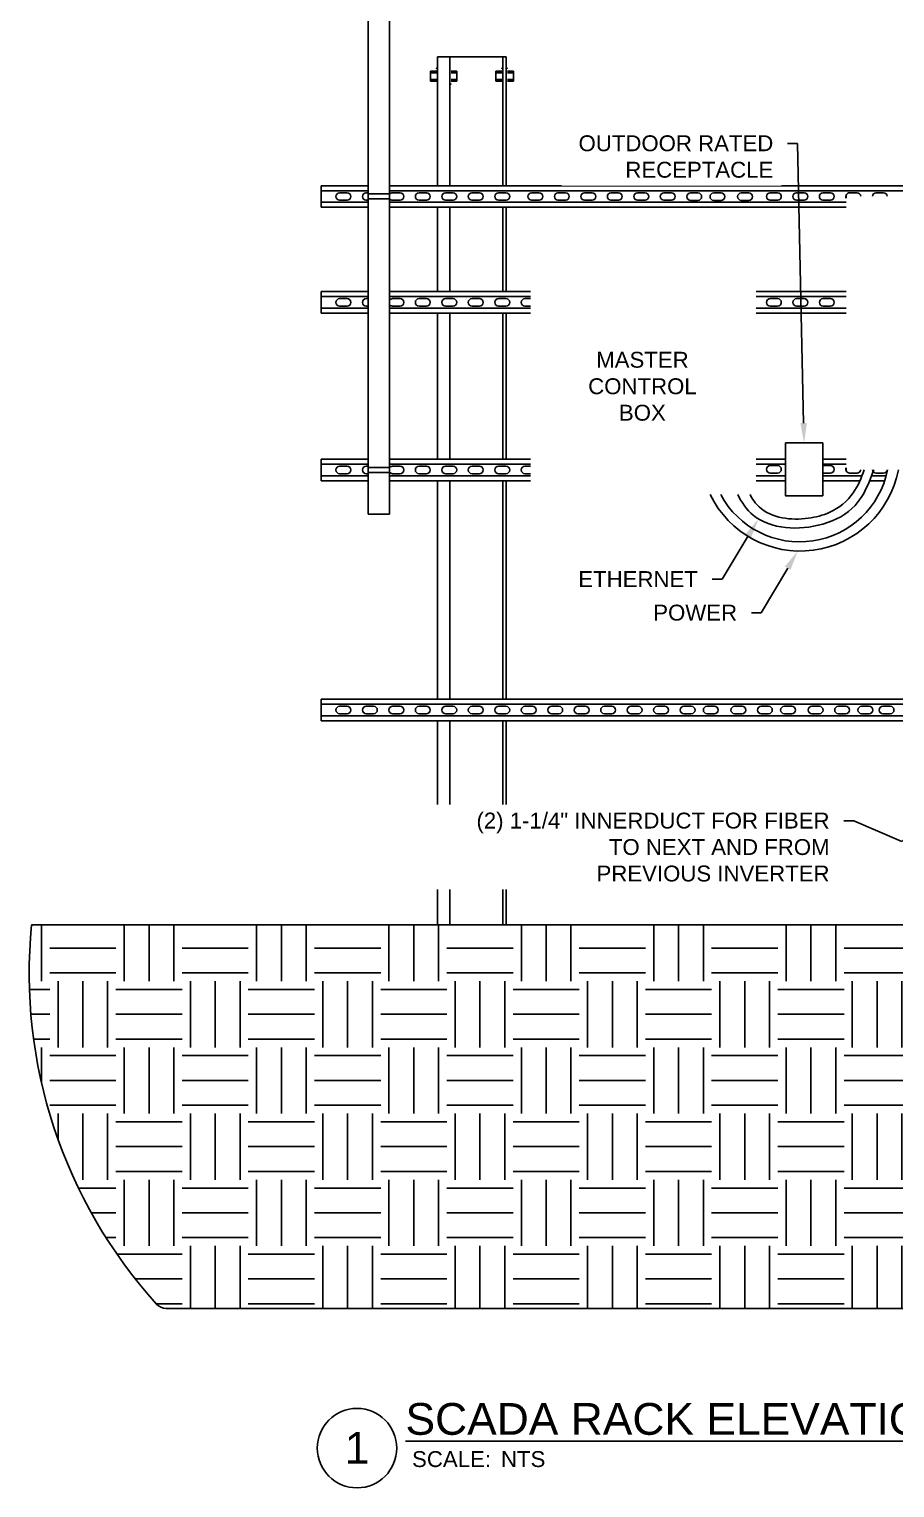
# Paper-space layout 'PV12-03 PCS AUX RACK DETAILS (2)' of a CAD drawing. Header units: feet. Extents: x 5.4 to 34.1, y 1.3 to 21.7.
# Drawn here: x 5.44 to 10.89, y 4.17 to 13.36 of the extents above; entities that cross this region are included whole.
import ezdxf
from ezdxf import colors
from ezdxf.entities.mleader import LeaderData, LeaderLine
from ezdxf.enums import TextEntityAlignment as Align
from ezdxf.math import Vec2, Vec3

# ---------------------------------------------------------------- set-up
doc = ezdxf.new("R2010")
doc.units = ezdxf.units.FT
doc.header["$MEASUREMENT"] = 0
doc.set_wipeout_variables(frame=1)
doc.linetypes.add('HIDDEN', pattern=[0.375, 0.25, -0.125])
for name, color, linetype in [('DETL-HDLN', 9, 'HIDDEN'), ('DETL-HTCH', 253, 'Continuous'), ('DETL-LTLN', 5, 'Continuous'), ('DETL-MDLN', 4, 'Continuous'), ('E-DETL', 7, 'Continuous'), ('EQUIPMENT_CON', 150, 'Continuous'), ('G-ANNO-TEXT', 1, 'Continuous'), ('G-ANNO-TEXT @ 1', 1, 'Continuous'), ('I&C - EQUIPMENT', 4, 'Continuous')]:
    doc.layers.add(name, color=color, linetype=linetype)
doc.styles.add('NEI-A', font='arial.ttf')

# ---------------------------------------------------------------- blocks, each defined once
blk = doc.blocks.new('DETAIL_TITLE')
blk.add_circle((0.5923, -0.5126), 0.25)
at = {"style": 'NEI-A'}
blk.add_attdef('DETAIL_TITLE_001', (0.9099, -0.4751), '', height=0.25, dxfattribs=at)
at = {"style": 'NEI-A', "flags": 8}
blk.add_attdef('#', text='', height=0.25, dxfattribs=at).set_placement((0.5922, -0.5109), align=Align.MIDDLE_CENTER)
at = {"style": 'NEI-A'}
for tag, p in [('SCALE:', (0.9386, -0.7379)), ('1"_=_', (1.5474, -0.7379))]:
    blk.add_attdef(tag, text='', height=0.1094, dxfattribs=at).set_placement(p, align=Align.BOTTOM_LEFT)

psp = doc.layouts.new('PV12-03 PCS AUX RACK DETAILS (2)')

# ---------------------------------------------------------------- hatches: boundary and pattern name
at = {"layer": 'DETL-HTCH'}
h = psp.add_hatch(dxfattribs=at)
h.set_pattern_fill('EARTH', color=256, scale=1.666667)
h.set_pattern_definition([(0, (-687.7618, 134.91636), (0.41666667, 0.41666667), [0.41666667, -0.41666667]), (0, (-687.7618, 135.0726), (0.41666667, 0.41666667), [0.41666667, -0.41666667]), (0, (-687.7618, 135.22886), (0.41666667, 0.41666667), [0.41666667, -0.41666667]), (90, (-687.70973, 135.28095), (-0.41666667, 0.41666667), [0.41666667, -0.41666667]), (90, (-687.5535, 135.28095), (-0.41666667, 0.41666667), [0.41666667, -0.41666667]), (90, (-687.39723, 135.28095), (-0.41666667, 0.41666667), [0.41666667, -0.41666667])])
h.paths.add_polyline_path([(14.8907, 7.7198), (7.3824, 7.7198), (5.4574, 7.7198, 0.211025), (6.2438, 5.3316, 0.212292), (6.3057, 5.3041), (14.0792, 5.3041, 0.214153)])

# ---------------------------------------------------------------- linework, layer by layer
at = {"layer": 'DETL-HDLN', "color": 8, "linetype": 'Continuous', "ltscale": 0.5}
for points in [[(7.4438, 12.3296), (7.3969, 12.3296, 1), (7.3969, 12.2827), (7.4438, 12.2827, 1)], [(8.1104, 12.3296), (8.0635, 12.3296, 1), (8.0635, 12.2827), (8.1104, 12.2827, 1)], [(8.2771, 12.3296), (8.2302, 12.3296, 1), (8.2302, 12.2827), (8.2771, 12.2827, 1)], [(8.4438, 12.3296), (8.3969, 12.3296, 1), (8.3969, 12.2827), (8.4438, 12.2827, 1)], [(8.8189, 12.3296), (8.772, 12.3296, 1), (8.772, 12.2827), (8.8189, 12.2827, 1)], [(8.9856, 12.3296), (8.9387, 12.3296, 1), (8.9387, 12.2827), (8.9856, 12.2827, 1)], [(9.1523, 12.3296), (9.1054, 12.3296, 1), (9.1054, 12.2827), (9.1523, 12.2827, 1)], [(9.3189, 12.3296), (9.272, 12.3296, 1), (9.272, 12.2827), (9.3189, 12.2827, 1)], [(9.4856, 12.3296), (9.4387, 12.3296, 1), (9.4387, 12.2827), (9.4856, 12.2827, 1)], [(9.6523, 12.3288), (9.6054, 12.3288, 1), (9.6054, 12.282), (9.6523, 12.282, 1)], [(9.7985, 12.3288), (9.7517, 12.3288, 1), (9.7517, 12.282), (9.7985, 12.282, 1)], [(9.972, 12.3288), (9.9252, 12.3288, 1), (9.9252, 12.282), (9.972, 12.282, 1)], [(10.1537, 12.3296), (10.1068, 12.3296, 1), (10.1068, 12.2827), (10.1537, 12.2827, 1)], [(10.3203, 12.3296), (10.2735, 12.3296, 1), (10.2735, 12.2827), (10.3203, 12.2827, 1)], [(10.487, 12.3296), (10.4401, 12.3296, 1), (10.4401, 12.2827), (10.487, 12.2827, 1)], [(7.4438, 11.6629), (7.3969, 11.6629, 1), (7.3969, 11.6161), (7.4438, 11.6161, 1)], [(8.1104, 11.6629), (8.0635, 11.6629, 1), (8.0635, 11.6161), (8.1104, 11.6161, 1)], [(8.2771, 11.6629), (8.2302, 11.6629, 1), (8.2302, 11.6161), (8.2771, 11.6161, 1)], [(8.4438, 11.6629), (8.3969, 11.6629, 1), (8.3969, 11.6161), (8.4438, 11.6161, 1)], [(8.7771, 11.6629), (8.7302, 11.6629, 1), (8.7302, 11.6161), (8.7771, 11.6161, 1)], [(8.9438, 11.6629), (8.8969, 11.6629, 1), (8.8969, 11.6161), (8.9438, 11.6161, 1)], [(9.1104, 11.6629), (9.0635, 11.6629, 1), (9.0635, 11.6161), (9.1104, 11.6161, 1)], [(9.2771, 11.6629), (9.2302, 11.6629, 1), (9.2302, 11.6161), (9.2771, 11.6161, 1)], [(9.4438, 11.6629), (9.3969, 11.6629, 1), (9.3969, 11.6161), (9.4438, 11.6161, 1)], [(9.6104, 11.663), (9.5635, 11.663, 1), (9.5635, 11.6161), (9.6104, 11.6161, 1)], [(9.7567, 11.663), (9.7098, 11.663, 1), (9.7098, 11.6161), (9.7567, 11.6161, 1)], [(9.9302, 11.663), (9.8833, 11.663, 1), (9.8833, 11.6161), (9.9302, 11.6161, 1)], [(10.1537, 11.6629), (10.1068, 11.6629, 1), (10.1068, 11.6161), (10.1537, 11.6161, 1)], [(10.3203, 11.6629), (10.2735, 11.6629, 1), (10.2735, 11.6161), (10.3203, 11.6161, 1)], [(10.487, 11.6629), (10.4401, 11.6629, 1), (10.4401, 11.6161), (10.487, 11.6161, 1)], [(7.4438, 10.6077), (7.3969, 10.6077, 1), (7.3969, 10.5608), (7.4438, 10.5608, 1)], [(8.1104, 10.6077), (8.0635, 10.6077, 1), (8.0635, 10.5608), (8.1104, 10.5608, 1)], [(8.2771, 10.6077), (8.2302, 10.6077, 1), (8.2302, 10.5608), (8.2771, 10.5608, 1)], [(8.4438, 10.6077), (8.3969, 10.6077, 1), (8.3969, 10.5608), (8.4438, 10.5608, 1)], [(8.7771, 10.6077), (8.7302, 10.6077, 1), (8.7302, 10.5608), (8.7771, 10.5608, 1)], [(8.9438, 10.6077), (8.8969, 10.6077, 1), (8.8969, 10.5608), (8.9438, 10.5608, 1)], [(10.1537, 10.6116), (10.1068, 10.6116, 1), (10.1068, 10.5647), (10.1537, 10.5647, 1)], [(7.4438, 9.0959), (7.3969, 9.0959, 1), (7.3969, 9.049), (7.4438, 9.049, 1)], [(7.6104, 9.0959), (7.5635, 9.0959, 1), (7.5635, 9.049), (7.6104, 9.049, 1)], [(7.7771, 9.0959), (7.7302, 9.0959, 1), (7.7302, 9.049), (7.7771, 9.049, 1)], [(8.1104, 9.0959), (8.0635, 9.0959, 1), (8.0635, 9.049), (8.1104, 9.049, 1)], [(8.2771, 9.0959), (8.2302, 9.0959, 1), (8.2302, 9.049), (8.2771, 9.049, 1)], [(8.4438, 9.0959), (8.3969, 9.0959, 1), (8.3969, 9.049), (8.4438, 9.049, 1)], [(8.7771, 9.0959), (8.7302, 9.0959, 1), (8.7302, 9.049), (8.7771, 9.049, 1)], [(8.9438, 9.0959), (8.8969, 9.0959, 1), (8.8969, 9.049), (8.9438, 9.049, 1)], [(9.1104, 9.0959), (9.0635, 9.0959, 1), (9.0635, 9.049), (9.1104, 9.049, 1)], [(9.2771, 9.0959), (9.2302, 9.0959, 1), (9.2302, 9.049), (9.2771, 9.049, 1)], [(9.4438, 9.0959), (9.3969, 9.0959, 1), (9.3969, 9.049), (9.4438, 9.049, 1)], [(9.6104, 9.0959), (9.5635, 9.0959, 1), (9.5635, 9.049), (9.6104, 9.049, 1)], [(9.7567, 9.0959), (9.7098, 9.0959, 1), (9.7098, 9.049), (9.7567, 9.049, 1)], [(9.9302, 9.0959), (9.8833, 9.0959, 1), (9.8833, 9.049), (9.9302, 9.049, 1)], [(10.0969, 9.0959), (10.05, 9.0959, 1), (10.05, 9.049), (10.0969, 9.049, 1)], [(10.2431, 9.0959), (10.1963, 9.0959, 1), (10.1963, 9.049), (10.2431, 9.049, 1)], [(10.4166, 9.0959), (10.3698, 9.0959, 1), (10.3698, 9.049), (10.4166, 9.049, 1)], [(10.5833, 9.0959), (10.5364, 9.0959, 1), (10.5364, 9.049), (10.5833, 9.049, 1)], [(10.7296, 9.0959), (10.6827, 9.0959, 1), (10.6827, 9.049), (10.7296, 9.049, 1)], [(10.8628, 9.0959), (10.8159, 9.0959, 1), (10.8159, 9.049), (10.8628, 9.049, 1)]]:
    psp.add_lwpolyline(points, format="xyb", close=True, dxfattribs=at)
for points in [[(7.5759, 12.3296), (7.5635, 12.3296, 1), (7.5635, 12.2827), (7.5759, 12.2827)], [(7.7113, 12.2923, 0.23836), (7.7302, 12.2827), (7.7771, 12.2827, 1), (7.7771, 12.3296), (7.7302, 12.3296, 0.23836), (7.7113, 12.3201, 0.23836)], [(7.8969, 12.3296, 1), (7.8969, 12.2827)], [(7.8969, 12.2827), (7.9438, 12.2827, 1), (7.9438, 12.3296), (7.8969, 12.3296, 1)], [(8.6054, 12.3296, 1), (8.6054, 12.2827)], [(8.6054, 12.2827), (8.6523, 12.2827, 1), (8.6523, 12.3296), (8.6054, 12.3296, 1)], [(7.5759, 11.6629), (7.5635, 11.6629, 1), (7.5635, 11.6161), (7.5759, 11.6161)], [(7.7113, 11.6256, 0.23836), (7.7302, 11.6161), (7.7771, 11.6161, 1), (7.7771, 11.6629), (7.7302, 11.6629, 0.23836), (7.7113, 11.6534, 0.23836)], [(7.8969, 11.6629, 1), (7.8969, 11.6161)], [(7.8969, 11.6161), (7.9438, 11.6161, 1), (7.9438, 11.6629), (7.8969, 11.6629, 1)], [(8.5635, 11.6629, 1), (8.5635, 11.6161)], [(8.5635, 11.6161), (8.6104, 11.6161, 1), (8.6104, 11.6629), (8.5635, 11.6629, 1)], [(7.5759, 10.6077), (7.5635, 10.6077, 1), (7.5635, 10.5608), (7.5759, 10.5608)], [(7.7113, 10.5703, 0.23836), (7.7302, 10.5608), (7.7771, 10.5608, 1), (7.7771, 10.6077), (7.7302, 10.6077, 0.23836), (7.7113, 10.5981, 0.23836)], [(7.8969, 10.6077, 1), (7.8969, 10.5608)], [(7.8969, 10.5608), (7.9438, 10.5608, 1), (7.9438, 10.6077), (7.8969, 10.6077, 1)], [(8.5635, 10.6077, 1), (8.5635, 10.5608)], [(8.5635, 10.5608), (8.6104, 10.5608, 1), (8.6104, 10.6077), (8.5635, 10.6077, 1)], [(9.7449, 10.5608), (9.7567, 10.5608, 1), (9.7567, 10.6077), (9.7355, 10.6077)], [(9.9351, 10.5613, 0.900034), (9.9302, 10.6077), (9.9269, 10.6077)], [(10.438, 10.5648, 0.022621), (10.4401, 10.5647), (10.487, 10.5647, 1), (10.487, 10.6116), (10.4401, 10.6116, 0.022621), (10.438, 10.6115, 0.022621)], [(7.8969, 9.0959, 1), (7.8969, 9.049)], [(7.8969, 9.049), (7.9438, 9.049, 1), (7.9438, 9.0959), (7.8969, 9.0959, 1)], [(8.5635, 9.0959, 1), (8.5635, 9.049)], [(8.5635, 9.049), (8.6104, 9.049, 1), (8.6104, 9.0959), (8.5635, 9.0959, 1)]]:
    psp.add_lwpolyline(points, format="xyb", dxfattribs=at)
at = {"layer": 'DETL-LTLN'}
for p, q in [((7.5759, 10.3055), (7.5759, 21.0021)), ((7.7113, 10.3055), (7.7113, 21.0021)), ((7.5759, 12.3739), (7.2812, 12.3739)), ((7.2812, 12.3739), (7.2812, 12.2385)), ((7.5759, 12.3426), (7.2812, 12.3426)), ((13.4821, 12.3739), (7.7113, 12.3739)), ((13.4821, 12.3426), (7.7113, 12.3426)), ((7.5759, 12.2697), (7.2812, 12.2697)), ((7.5759, 12.2385), (7.2812, 12.2385)), ((13.4821, 12.2697), (7.7113, 12.2697)), ((13.4821, 12.2385), (7.7113, 12.2385)), ((7.5759, 11.7072), (7.2812, 11.7072)), ((7.2812, 11.7072), (7.2812, 11.5718)), ((7.5759, 11.676), (7.2812, 11.676)), ((13.4821, 11.7072), (7.7113, 11.7072)), ((13.4821, 11.676), (7.7113, 11.676)), ((7.5759, 11.603), (7.2812, 11.603)), ((13.4821, 11.603), (7.7113, 11.603)), ((7.5759, 11.5718), (7.2812, 11.5718)), ((13.4821, 11.5718), (7.7113, 11.5718)), ((7.5759, 10.6519), (7.2812, 10.6519)), ((7.2812, 10.6519), (7.2812, 10.5165)), ((7.5759, 10.6207), (7.2812, 10.6207)), ((9.6693, 10.6519), (7.7113, 10.6519)), ((9.6725, 10.6207), (7.7113, 10.6207)), ((9.8442, 10.6519), (9.7303, 10.6519)), ((9.8481, 10.6207), (9.7336, 10.6207)), ((10.2027, 10.6519), (9.9218, 10.6519)), ((10.2027, 10.6207), (9.9251, 10.6207)), ((13.4821, 10.6519), (10.438, 10.6519)), ((10.5854, 10.6207), (10.438, 10.6207)), ((7.5759, 10.5478), (7.2812, 10.5478)), ((7.5759, 10.5165), (7.2812, 10.5165)), ((9.6865, 10.5478), (7.7113, 10.5478)), ((9.6953, 10.5165), (7.7113, 10.5165)), ((9.8621, 10.5478), (9.7483, 10.5478)), ((9.8705, 10.5165), (9.7577, 10.5165)), ((10.2027, 10.5478), (9.9381, 10.5478)), ((10.2027, 10.5165), (10.0185, 10.5165)), ((10.685, 10.5478), (10.438, 10.5478)), ((10.672, 10.5165), (10.438, 10.5165)), ((10.8275, 10.5165), (10.733, 10.5165)), ((10.837, 10.5478), (10.7453, 10.5478)), ((7.5759, 10.3055), (7.7113, 10.3055)), ((13.4821, 9.1402), (7.2812, 9.1402)), ((7.2812, 9.1402), (7.2812, 9.0047)), ((13.4821, 9.1089), (7.2812, 9.1089)), ((13.4821, 9.036), (7.2812, 9.036)), ((13.4821, 9.0047), (7.2812, 9.0047)), ((14.8907, 7.7198), (5.4574, 7.7198)), ((6.3057, 5.3041), (14.0792, 5.3041))]:
    psp.add_line(p, q, dxfattribs=at)
for points in [[(7.5759, 12.3221), (7.7113, 12.3221)], [(7.7113, 12.2907), (7.5759, 12.2907)], [(7.5759, 10.6001), (7.7113, 10.6001)], [(7.7113, 10.5688), (7.5759, 10.5688)]]:
    psp.add_lwpolyline(points, dxfattribs=at)
for centre, radius, start, end in [((8.5539, 7.4159), 3.1114, 174.39409, 222.05811), ((6.3057, 5.3874), 0.0833, 222.05811, 270)]:
    psp.add_arc(centre, radius, start, end, dxfattribs=at)
at = {"layer": 'DETL-MDLN'}
psp.add_lwpolyline([(9.6953, 11.2169), (9.9303, 11.2169), (9.9303, 11.5994), (9.6953, 11.5994)], close=True, dxfattribs=at)
at = {"layer": 'E-DETL'}
for p, q in [((8.0127, 13.1851), (8.0127, 12.3739)), ((8.091, 13.1851), (8.091, 12.3739)), ((8.4247, 12.3739), (8.4247, 13.1851)), ((8.4461, 12.3739), (8.4461, 13.1851)), ((7.9683, 13.0962), (7.9683, 13.0322)), ((7.9683, 13.0962), (8.0056, 13.0962)), ((7.9683, 13.0856), (8.0056, 13.0856)), ((8.1354, 13.0962), (8.0981, 13.0962)), ((8.1354, 13.0856), (8.0981, 13.0856)), ((8.1354, 13.0322), (8.1354, 13.0962)), ((8.3803, 13.0962), (8.3803, 13.0322)), ((8.3803, 13.0962), (8.4176, 13.0962)), ((8.3803, 13.0856), (8.4176, 13.0856)), ((8.4905, 13.0962), (8.4532, 13.0962)), ((8.4905, 13.0856), (8.4532, 13.0856)), ((8.4905, 13.0962), (8.4905, 13.0322)), ((7.9683, 13.0429), (8.0056, 13.0429)), ((7.9683, 13.0322), (8.0056, 13.0322)), ((8.1354, 13.0429), (8.0981, 13.0429)), ((8.1354, 13.0322), (8.0981, 13.0322)), ((8.3803, 13.0429), (8.4176, 13.0429)), ((8.3803, 13.0322), (8.4176, 13.0322)), ((8.4905, 13.0429), (8.4532, 13.0429)), ((8.4905, 13.0322), (8.4532, 13.0322)), ((8.0127, 12.2385), (8.0127, 11.7072)), ((8.091, 12.2385), (8.091, 11.7072)), ((8.4247, 11.7072), (8.4247, 12.2385)), ((8.4461, 11.7072), (8.4461, 12.2385)), ((8.0127, 11.5718), (8.0127, 10.6519)), ((8.091, 11.5718), (8.091, 10.6519)), ((8.4247, 10.6519), (8.4247, 11.5718)), ((8.4461, 10.6519), (8.4461, 11.5718)), ((8.0127, 10.5165), (8.0127, 9.1402)), ((8.091, 10.5165), (8.091, 9.1402)), ((8.4247, 9.1402), (8.4247, 10.5165)), ((8.4461, 9.1402), (8.4461, 10.5165)), ((8.0127, 9.0047), (8.0127, 7.7218)), ((8.091, 9.0047), (8.091, 7.7218)), ((8.4247, 7.7218), (8.4247, 9.0047)), ((8.4461, 7.7218), (8.4461, 9.0047))]:
    psp.add_line(p, q, dxfattribs=at)
at = {"layer": 'E-DETL', "flags": 128}
for points in [[(8.0127, 13.1851), (8.4461, 13.1851)], [(8.0127, 13.114), (8.0056, 13.114), (8.0127, 13.114), (8.0127, 13.0144)], [(8.091, 13.0144), (8.0981, 13.0144), (8.091, 13.0144), (8.091, 13.114)], [(8.4247, 13.114), (8.4176, 13.114), (8.4247, 13.114), (8.4247, 13.0144)], [(8.4461, 13.114), (8.4532, 13.114), (8.4461, 13.114), (8.4461, 13.0144)]]:
    psp.add_lwpolyline(points, dxfattribs=at)
at = {"layer": 'I&C - EQUIPMENT'}
psp.add_lwpolyline([(10.2027, 10.7543), (10.438, 10.7543), (10.438, 10.422), (10.2027, 10.422)], close=True, dxfattribs=at)

# ---------------------------------------------------------------- block references
at = {"layer": 'G-ANNO-TEXT @ 1'}
ref = psp.add_blockref('DETAIL_TITLE', (6.9141, 4.9371), dxfattribs=at)
ref.add_attrib('#', '1', dxfattribs={"layer": '0', "height": 0.2, "style": 'NEI-A'}).set_placement((7.5063, 4.4262), align=Align.MIDDLE_CENTER)
ref.add_attrib('DETAIL_TITLE_001', '%%USCADA RACK ELEVATION DETAIL', (7.8114, 4.5085), dxfattribs={"layer": '0', "height": 0.2, "style": 'NEI-A'})
ref.add_attrib('SCALE:', 'SCALE:', dxfattribs={"layer": '0', "height": 0.1, "style": 'NEI-A'}).set_placement((7.8527, 4.4055), align=Align.TOP_LEFT)
ref.add_attrib('1"_=_', 'NTS', dxfattribs={"layer": '0', "height": 0.1, "style": 'NEI-A'}).set_placement((8.4124, 4.4055), align=Align.TOP_LEFT)

# ---------------------------------------------------------------- next in the draw order: leaders
at = {"layer": 'G-ANNO-TEXT'}
ml = psp.add_multileader_mtext('Standard', dxfattribs=at)
ml.set_content('\\A1;\\pxi-3,l5,t5;(2)^I1-1/4" INNERDUCT FOR FIBER TO NEXT AND FROM PREVIOUS INVERTER', color=256, style='NEI-A')
ml.set_leader_properties()
ml.build(insert=Vec2(0, 0))
ml.multileader.update_dxf_attribs({"dogleg_length": 0.0625, "arrow_head_size": 0.125})
ctx = ml.context
ctx.base_point, ctx.char_height, ctx.arrow_head_size, ctx.landing_gap_size, ctx.plane_origin = Vec3(8.0943, 8.3755), 0.1, 0.125, 0.09, Vec3(-22.7136, -35.8711)
ctx.text_align_type = 2
notes = []
notes.append((ctx, [(0, (1, 1, 0), (10.6332, 8.3755), (-1, 0), 0.0625, [(0, [(11.4144, 8.764), (10.9354, 8.2439)], 0, [])])]))
ctx.mtext.insert, ctx.mtext.width, ctx.mtext.defined_height, ctx.mtext.alignment, ctx.mtext.flow_direction = Vec3(10.4807, 8.4264), 2.535294, 0.2404, 3, 5
ctx.mtext.has_bg_fill, ctx.mtext.bg_color, ctx.mtext.bg_scale_factor, ctx.mtext.bg_transparency, ctx.mtext.use_window_bg_color = 1, -1027028792, 1.5, 0, 1
for ctx, leaders in notes:
    for number, flags, end, landing, length, lines in leaders:
        leader = LeaderData()
        leader.index, (leader.has_last_leader_line, leader.has_dogleg_vector, leader.attachment_direction) = number, flags
        leader.last_leader_point, leader.dogleg_vector, leader.dogleg_length = Vec3(end), Vec3(landing), length
        for number, points, colour, breaks in lines:
            line = LeaderLine()
            line.index, line.vertices, line.color, line.breaks = number, Vec3.list(points), colors.encode_raw_color(colour), breaks
            leader.lines.append(line)
        ctx.leaders.append(leader)

# ---------------------------------------------------------------- next in the draw order: wipeouts: each hides what was drawn before it
for points in [[(10.5854, 12.308), (12.0439, 12.308), (12.0439, 10.5843), (10.5854, 10.5843)], [(8.5997, 11.8479), (10.0185, 11.8479), (10.0185, 10.4291), (8.5997, 10.4291)]]:
    psp.add_wipeout(points).dxf.layer = 'I&C - EQUIPMENT'

# ---------------------------------------------------------------- next in the draw order: linework, layer by layer
at = {"layer": 'DETL-HDLN', "color": 8, "linetype": 'Continuous', "ltscale": 0.5}
for points in [[(10.677, 12.308, 0.391905), (10.6537, 12.3296), (10.6068, 12.3296, 0.544577), (10.5854, 12.2965, 0.544577)], [(10.8437, 12.308, 0.391905), (10.8203, 12.3296), (10.7735, 12.3296, 0.391905), (10.7501, 12.308, 0.391905)], [(10.5854, 10.5978, 0.544577), (10.6068, 10.5647), (10.6537, 10.5647, 0.367195), (10.6768, 10.5843, 0.367195)], [(10.7503, 10.5843, 0.367195), (10.7735, 10.5647), (10.8203, 10.5647, 0.367195), (10.8435, 10.5843, 0.367195)]]:
    psp.add_lwpolyline(points, format="xyb", dxfattribs=at)
at = {"layer": 'EQUIPMENT_CON', "color": 1}
for points in [[(9.7297, 10.4291, 0.7229), (10.9137, 10.5843)], [(9.7955, 10.4291, 0.703232), (10.8456, 10.5843)]]:
    psp.add_lwpolyline(points, format="xyb", dxfattribs=at)
for points, knots in [([(10.7588, 10.5843), (10.7289, 10.5022), (10.6682, 10.3457), (10.3824, 10.1954), (10.045, 10.2123), (9.9275, 10.3784), (9.9034, 10.4291)], [0.015789, 0.015789, 0.015789, 0.015789, 0.268155, 0.503854, 0.94505, 1.108863, 1.108863, 1.108863, 1.108863]), ([(10.6987, 10.5843), (10.6802, 10.5336), (10.6371, 10.4234), (10.5019, 10.3138), (10.3393, 10.2734), (10.1829, 10.2714), (10.0446, 10.3291), (9.995, 10.3999), (9.98, 10.4291)], [0.017956, 0.017956, 0.017956, 0.017956, 0.1780564, 0.3699969, 0.5097726, 0.6752314, 0.8348313, 0.9316501, 0.9316501, 0.9316501, 0.9316501])]:
    psp.add_open_spline(points, degree=3, knots=knots, dxfattribs=at)

# ---------------------------------------------------------------- next in the draw order: texts
at = {"layer": 'G-ANNO-TEXT', "insert": (9.0097, 11.3282), "char_height": 0.1, "attachment_point": 1, "style": 'NEI-A'}
psp.add_mtext_dynamic_manual_height_columns('\\pi0.00221;MASTER \\P\\pi-0.04834;CONTROL \\P\\pi0.14525;BOX', width=0.574403, gutter_width=0.0391, heights=[0], dxfattribs=at)

# ---------------------------------------------------------------- next in the draw order: leaders
at = {"layer": 'G-ANNO-TEXT'}
ml = psp.add_multileader_mtext('Standard', dxfattribs=at)
ml.set_content('\\A1;OUTDOOR RATED RECEPTACLE', color=256, style='NEI-A')
ml.set_leader_properties()
ml.build(insert=Vec2(0, 0))
ml.multileader.update_dxf_attribs({"dogleg_length": 0.0625, "arrow_head_size": 0.125})
ctx = ml.context
ctx.base_point, ctx.char_height, ctx.arrow_head_size, ctx.landing_gap_size, ctx.plane_origin = Vec3(8.8246, 12.6407), 0.1, 0.125, 0.09, Vec3(-23.6927, -31.5014)
ctx.text_align_type = 2
notes = []
notes.append((ctx, [(0, (1, 1, 0), (10.2792, 12.6407), (-1, 0), 0.0625, [(1, [(10.3203, 10.7543)], 0, [])])]))
ctx.mtext.insert, ctx.mtext.width, ctx.mtext.defined_height, ctx.mtext.alignment, ctx.mtext.flow_direction = Vec3(10.1267, 12.6915), 1.281654, 0.2404, 3, 5
ctx.mtext.has_bg_fill, ctx.mtext.bg_color, ctx.mtext.bg_scale_factor, ctx.mtext.bg_transparency, ctx.mtext.use_window_bg_color = 1, -1027028792, 1.5, 0, 1
ml = psp.add_multileader_mtext('Standard', dxfattribs=at)
ml.set_content('\\A1;ETHERNET', color=256, style='NEI-A')
ml.set_leader_properties()
ml.build(insert=Vec2(0, 0))
ml.multileader.update_dxf_attribs({"dogleg_length": 0.0625, "arrow_head_size": 0.125})
ctx = ml.context
ctx.base_point, ctx.char_height, ctx.arrow_head_size, ctx.landing_gap_size, ctx.plane_origin = Vec3(8.8228, 9.897), 0.1, 0.125, 0.09, Vec3(-23.8015, -34.3496)
ctx.text_align_type = 2
notes.append((ctx, [(0, (1, 1, 0), (9.8043, 9.897), (-1, 0), 0.0625, [(1, [(10.0338, 10.2759)], 0, [])])]))
ctx.mtext.insert, ctx.mtext.width, ctx.mtext.defined_height, ctx.mtext.alignment, ctx.mtext.flow_direction = Vec3(9.6518, 9.947), 0.482048, 0.2404, 3, 5
ctx.mtext.has_bg_fill, ctx.mtext.bg_color, ctx.mtext.bg_scale_factor, ctx.mtext.bg_transparency, ctx.mtext.use_window_bg_color = 1, -1027028792, 1.5, 0, 1
for ctx, leaders in notes:
    for number, flags, end, landing, length, lines in leaders:
        leader = LeaderData()
        leader.index, (leader.has_last_leader_line, leader.has_dogleg_vector, leader.attachment_direction) = number, flags
        leader.last_leader_point, leader.dogleg_vector, leader.dogleg_length = Vec3(end), Vec3(landing), length
        for number, points, colour, breaks in lines:
            line = LeaderLine()
            line.index, line.vertices, line.color, line.breaks = number, Vec3.list(points), colors.encode_raw_color(colour), breaks
            leader.lines.append(line)
        ctx.leaders.append(leader)

# ---------------------------------------------------------------- next in the draw order: leaders
ml = psp.add_multileader_mtext('Standard', dxfattribs=at)
ml.set_content('\\A1;POWER', color=256, style='NEI-A')
ml.set_leader_properties()
ml.build(insert=Vec2(0, 0))
ml.multileader.update_dxf_attribs({"dogleg_length": 0.0625, "arrow_head_size": 0.125})
ctx = ml.context
ctx.base_point, ctx.char_height, ctx.arrow_head_size, ctx.landing_gap_size, ctx.plane_origin = Vec3(9.2935, 9.6851), 0.1, 0.125, 0.09, Vec3(-23.5546, -34.5615)
ctx.text_align_type = 2
notes = []
notes.append((ctx, [(0, (1, 1, 0), (10.0512, 9.6851), (-1, 0), 0.0625, [(1, [(10.2807, 10.0736)], 0, [])])]))
ctx.mtext.insert, ctx.mtext.width, ctx.mtext.defined_height, ctx.mtext.alignment, ctx.mtext.flow_direction = Vec3(9.8987, 9.7359), 0.482048, 0.2404, 3, 5
ctx.mtext.has_bg_fill, ctx.mtext.bg_color, ctx.mtext.bg_scale_factor, ctx.mtext.bg_transparency, ctx.mtext.use_window_bg_color = 1, -1027028792, 1.5, 0, 1
for ctx, leaders in notes:
    for number, flags, end, landing, length, lines in leaders:
        leader = LeaderData()
        leader.index, (leader.has_last_leader_line, leader.has_dogleg_vector, leader.attachment_direction) = number, flags
        leader.last_leader_point, leader.dogleg_vector, leader.dogleg_length = Vec3(end), Vec3(landing), length
        for number, points, colour, breaks in lines:
            line = LeaderLine()
            line.index, line.vertices, line.color, line.breaks = number, Vec3.list(points), colors.encode_raw_color(colour), breaks
            leader.lines.append(line)
        ctx.leaders.append(leader)

doc.saveas('drawing.dxf')
